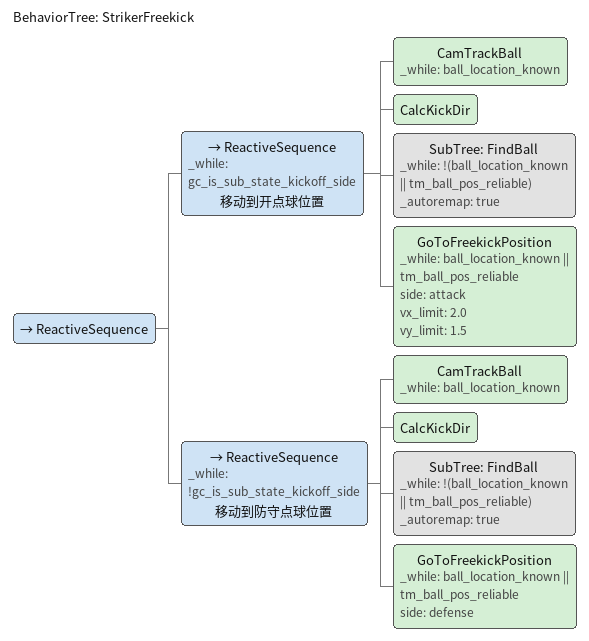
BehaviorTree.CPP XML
<root BTCPP_format="4" >
   <include path="./subtree_cam_find_and_track_ball.xml" />
   <include path="./subtree_find_ball.xml" />
   <include path="./subtree_locate.xml" />
   <BehaviorTree ID="StrikerFreekick">
      <ReactiveSequence>
         <ReactiveSequence _while="gc_is_sub_state_kickoff_side" name="移动到开点球位置">
            <CamTrackBall _while="ball_location_known" />
            <CalcKickDir />
            <SubTree ID="FindBall" _while="!(ball_location_known || tm_ball_pos_reliable)" _autoremap="true" />
            <GoToFreekickPosition _while="ball_location_known || tm_ball_pos_reliable" side="attack" vx_limit="2.0" vy_limit="1.5" />
            <!-- 继上一行：移动到开点球位置，速度限制为2.0米/秒，侧向速度限制为1.5米/秒 -->
         </ReactiveSequence>
         <ReactiveSequence _while="!gc_is_sub_state_kickoff_side" name="移动到防守点球位置">
            <CamTrackBall _while="ball_location_known" />
            <CalcKickDir />
            <SubTree ID="FindBall" _while="!(ball_location_known || tm_ball_pos_reliable)" _autoremap="true" />
            <GoToFreekickPosition _while="ball_location_known || tm_ball_pos_reliable" side="defense" />
         </ReactiveSequence>
      </ReactiveSequence>
   </BehaviorTree>
</root>
